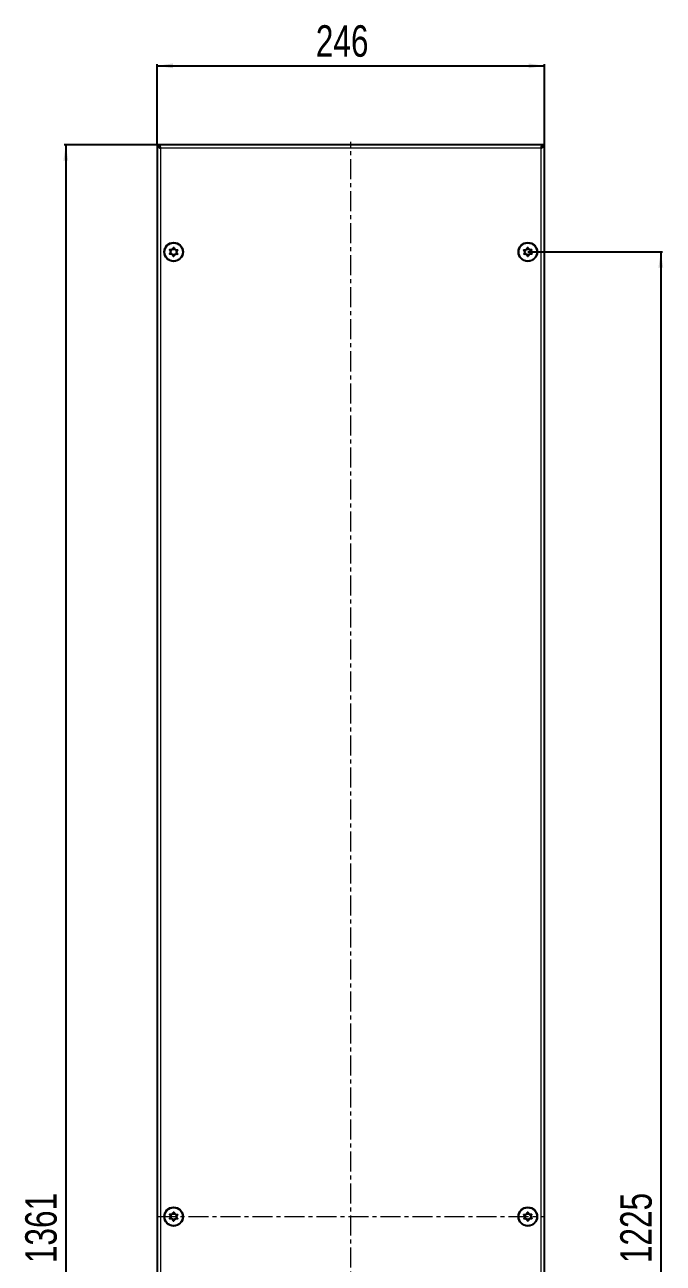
# Model space of a CAD drawing. Header units: millimetres. Extents: x 152 to 1107, y -492 to 1061.
# Drawn here: x 152 to 558, y 261 to 1047 of the extents above; entities that cross this region are included whole.
import ezdxf

# ---------------------------------------------------------------- set-up
doc = ezdxf.new("R2010")
doc.units = ezdxf.units.MM
doc.linetypes.add('CENTERX2', pattern=[20.32, 12.7, -2.54, 2.54, -2.54])
doc.layers.add('FORMAT', color=7, linetype='Continuous')
doc.styles.add('SLDTEXTSTYLE0', font='TXT', dxfattribs={"width": 0.75})
doc.dimstyles.new('SLDDIMSTYLE0', dxfattribs={"dimtxt": 20, "dimasz": 10, "dimexe": 0, "dimexo": 0.0625, "dimgap": 5, "dimtad": 2, "dimdec": 1, "dimrnd": 1e-09, "dimzin": 12, "dimdsep": 46, "dimtxsty": 'SLDTEXTSTYLE0', "dimsah": 1, "dimcen": 0.09, "dimadec": 0, "dimazin": 3, "dimtfac": 1, "dimtofl": 0, "dimtmove": 0, "dimatfit": 3, "dimfxl": 0, "dimfrac": 2, "dimtolj": 1, "dimtzin": 12, "dimarcsym": 0})

# ---------------------------------------------------------------- blocks, each defined once
blk = doc.blocks.new('_D')
at = {"layer": 'FORMAT'}
for p, q in [((236.01, 970.61), (236.01, 1021.77)), ((236.01, 1020.77), (482.01, 1020.77)), ((482.01, 970.61), (482.01, 1021.77))]:
    blk.add_line(p, q, dxfattribs=at)
for points in [[(236.01, 1020.77), (246.01, 1019.23), (246.01, 1022.31)], [(482.01, 1020.77), (472.01, 1022.31), (472.01, 1019.23)]]:
    blk.add_solid(points, dxfattribs=at)
at = {"layer": 'FORMAT', "insert": (336.84, 1046.55), "char_height": 20, "attachment_point": 1, "style": 'SLDTEXTSTYLE0'}
blk.add_mtext('246', dxfattribs=at)
blk = doc.blocks.new('_D_1')
at = {"layer": 'FORMAT'}
for p, q in [((237.7, 970.6), (177, 970.6)), ((178, 970.6), (178, -390.4)), ((237.7, -390.4), (177, -390.4))]:
    blk.add_line(p, q, dxfattribs=at)
for points in [[(178, 970.6), (176.47, 960.6), (179.54, 960.6)], [(178, -390.4), (179.54, -380.4), (176.47, -380.4)]]:
    blk.add_solid(points, dxfattribs=at)
at = {"layer": 'FORMAT', "insert": (152.22, 260.54), "char_height": 20, "attachment_point": 1, "rotation": 90, "style": 'SLDTEXTSTYLE0'}
blk.add_mtext('1361', dxfattribs=at)
blk = doc.blocks.new('_D_2')
at = {"layer": 'FORMAT'}
for p, q in [((471.52, 902.6), (557.01, 902.6)), ((556.01, 902.6), (556.01, -322.4)), ((471.52, -322.4), (557.01, -322.4))]:
    blk.add_line(p, q, dxfattribs=at)
for points in [[(556.01, 902.6), (554.47, 892.6), (557.55, 892.6)], [(556.01, -322.4), (557.55, -312.4), (554.47, -312.4)]]:
    blk.add_solid(points, dxfattribs=at)
at = {"layer": 'FORMAT', "insert": (530.23, 260.54), "char_height": 20, "attachment_point": 1, "rotation": 90, "style": 'SLDTEXTSTYLE0'}
blk.add_mtext('1225', dxfattribs=at)

msp = doc.modelspace()

# ---------------------------------------------------------------- linework, layer by layer
at = {"color": 7, "linetype": 'Continuous', "lineweight": 25}
for p, q in [((236.01, 970.6), (236.01, -390.4)), ((236.01, 970.6), (237.51, 970.6)), ((480.31, 970.6), (237.71, 970.6)), ((237.71, 969.48), (237.71, 970.6)), ((480.31, 970.6), (480.31, 969.49)), ((482.01, 970.6), (480.51, 970.6)), ((482.01, -390.4), (482.01, 970.6))]:
    msp.add_line(p, q, dxfattribs=at)
at = {"color": 8, "linetype": 'Continuous', "lineweight": 18}
for p, q in [((479.91, 968.5), (238.11, 968.5)), ((238.11, 968.5), (238.11, -388.3)), ((479.91, -388.3), (479.91, 968.5))]:
    msp.add_line(p, q, dxfattribs=at)
at = {"color": 7, "linetype": 'Continuous', "lineweight": 25}
for centre, radius in [((246.51, 902.6), 6), ((246.51, 902.6), 5.79), ((246.51, 902.6), 1.85), ((471.51, 902.6), 6), ((471.51, 902.6), 5.79), ((471.51, 902.6), 1.85), ((246.51, 290.1), 6), ((246.51, 290.1), 5.79), ((246.51, 290.1), 1.85), ((471.51, 290.1), 6), ((471.51, 290.1), 5.79), ((471.51, 290.1), 1.85)]:
    msp.add_circle(centre, radius, dxfattribs=at)
for points, knots in [([(236.01, 970.6), (236.04, 970.42), (236.11, 970.07), (236.61, 969.53), (237.31, 969.01), (237.85, 968.67), (238.11, 968.5)], [0, 0, 0, 0, 0.254757, 0.509649, 0.764542, 1, 1, 1, 1]), ([(237.51, 970.6), (237.52, 970.42), (237.54, 970.06), (237.73, 969.36), (237.96, 968.84), (238.11, 968.5)], [0, 0, 0, 0, 0.259878, 0.519739, 1, 1, 1, 1]), ([(479.91, 968.5), (480.19, 968.68), (480.75, 969.04), (481.45, 969.57), (481.92, 970.09), (481.98, 970.44), (482.01, 970.6)], [0, 0, 0, 0, 0.254753, 0.509645, 0.764538, 1, 1, 1, 1]), ([(479.91, 968.5), (479.99, 968.68), (480.15, 969.05), (480.42, 969.74), (480.47, 970.26), (480.51, 970.6)], [0, 0, 0, 0, 0.259878, 0.519739, 1, 1, 1, 1]), ([(248.96, 903.95), (248.95, 903.96), (248.94, 903.98), (248.88, 904), (248.74, 904.03), (248.35, 904.02), (247.81, 904.01), (247.26, 904.31), (246.98, 904.75), (246.81, 905.1), (246.69, 905.31), (246.63, 905.38), (246.59, 905.4), (246.55, 905.4), (246.52, 905.39), (246.47, 905.35), (246.31, 905.13), (246.11, 904.7), (245.65, 904.16), (244.95, 904.07), (244.47, 904.12), (244.21, 904.11), (244.14, 904.08), (244.12, 904.06), (244.1, 904.03), (244.1, 903.99), (244.11, 903.95), (244.13, 903.87), (244.24, 903.67), (244.44, 903.35), (244.66, 902.88), (244.62, 902.25), (244.32, 901.8), (244.11, 901.47), (244.05, 901.34), (244.04, 901.28), (244.05, 901.25), (244.08, 901.22), (244.13, 901.2), (244.28, 901.17), (244.66, 901.18), (245.2, 901.19), (245.76, 900.89), (246.04, 900.45), (246.21, 900.1), (246.33, 899.89), (246.39, 899.82), (246.43, 899.8), (246.46, 899.8), (246.49, 899.81), (246.55, 899.85), (246.7, 900.07), (246.91, 900.5), (247.36, 901.04), (248.07, 901.13), (248.54, 901.08), (248.81, 901.09), (248.87, 901.12), (248.9, 901.14), (248.91, 901.17), (248.92, 901.21), (248.91, 901.25), (248.88, 901.33), (248.78, 901.53), (248.57, 901.85), (248.36, 902.32), (248.39, 902.95), (248.69, 903.4), (248.91, 903.73), (248.97, 903.86), (248.97, 903.92), (248.96, 903.94), (248.96, 903.95)], [0, 0, 0, 0, 0.002009, 0.00442, 0.009365, 0.025528, 0.067705, 0.095786, 0.124646, 0.150342, 0.160519, 0.163394, 0.165697, 0.167245, 0.168874, 0.17077, 0.178606, 0.211994, 0.249994, 0.287995, 0.321383, 0.329219, 0.331115, 0.332744, 0.334292, 0.336217, 0.338535, 0.341318, 0.349662, 0.375358, 0.404217, 0.432298, 0.474475, 0.490639, 0.496669, 0.49844, 0.5, 0.502009, 0.50442, 0.509365, 0.525528, 0.567705, 0.595786, 0.624646, 0.650342, 0.660519, 0.663394, 0.665697, 0.667245, 0.668874, 0.67077, 0.678606, 0.711994, 0.749994, 0.787995, 0.821383, 0.829219, 0.831115, 0.832744, 0.834292, 0.836217, 0.838535, 0.841318, 0.849662, 0.875358, 0.904217, 0.932298, 0.974475, 0.990639, 0.996669, 0.99844, 1, 1, 1, 1]), ([(469.05, 903.95), (469.05, 903.94), (469.04, 903.91), (469.05, 903.85), (469.11, 903.72), (469.32, 903.4), (469.62, 902.95), (469.66, 902.32), (469.44, 901.85), (469.24, 901.52), (469.12, 901.31), (469.1, 901.21), (469.1, 901.17), (469.12, 901.14), (469.14, 901.12), (469.21, 901.09), (469.47, 901.08), (469.95, 901.13), (470.65, 901.04), (471.11, 900.5), (471.31, 900.07), (471.47, 899.85), (471.52, 899.81), (471.55, 899.8), (471.59, 899.8), (471.62, 899.82), (471.65, 899.85), (471.7, 899.91), (471.81, 900.11), (471.98, 900.45), (472.26, 900.89), (472.81, 901.19), (473.35, 901.18), (473.74, 901.17), (473.89, 901.2), (473.94, 901.23), (473.96, 901.25), (473.97, 901.29), (473.96, 901.35), (473.91, 901.48), (473.69, 901.8), (473.39, 902.25), (473.36, 902.88), (473.57, 903.35), (473.78, 903.68), (473.89, 903.89), (473.92, 903.99), (473.92, 904.03), (473.9, 904.06), (473.87, 904.08), (473.81, 904.11), (473.54, 904.12), (473.07, 904.07), (472.36, 904.16), (471.91, 904.7), (471.7, 905.13), (471.55, 905.35), (471.49, 905.39), (471.46, 905.4), (471.43, 905.4), (471.4, 905.38), (471.37, 905.35), (471.31, 905.29), (471.2, 905.09), (471.04, 904.75), (470.76, 904.31), (470.2, 904.01), (469.66, 904.02), (469.27, 904.03), (469.12, 904), (469.07, 903.97), (469.06, 903.96), (469.05, 903.95)], [0, 0, 0, 0, 0.002009, 0.00442, 0.009365, 0.025528, 0.067705, 0.095786, 0.124646, 0.150342, 0.160519, 0.163394, 0.165697, 0.167245, 0.168874, 0.17077, 0.178606, 0.211994, 0.249994, 0.287995, 0.321383, 0.329219, 0.331115, 0.332744, 0.334292, 0.336217, 0.338535, 0.341318, 0.349662, 0.375358, 0.404217, 0.432298, 0.474475, 0.490639, 0.496669, 0.49844, 0.5, 0.502009, 0.50442, 0.509365, 0.525528, 0.567705, 0.595786, 0.624646, 0.650342, 0.660519, 0.663394, 0.665697, 0.667245, 0.668874, 0.67077, 0.678606, 0.711994, 0.749994, 0.787995, 0.821383, 0.829219, 0.831115, 0.832744, 0.834292, 0.836217, 0.838535, 0.841318, 0.849662, 0.875358, 0.904217, 0.932298, 0.974475, 0.990639, 0.996669, 0.99844, 1, 1, 1, 1]), ([(248.96, 291.45), (248.95, 291.46), (248.94, 291.48), (248.88, 291.5), (248.74, 291.53), (248.35, 291.52), (247.81, 291.51), (247.26, 291.81), (246.98, 292.25), (246.81, 292.6), (246.69, 292.81), (246.63, 292.88), (246.59, 292.9), (246.55, 292.9), (246.52, 292.89), (246.47, 292.85), (246.31, 292.63), (246.11, 292.2), (245.65, 291.66), (244.95, 291.57), (244.47, 291.62), (244.21, 291.61), (244.14, 291.58), (244.12, 291.56), (244.1, 291.53), (244.1, 291.49), (244.11, 291.45), (244.13, 291.37), (244.24, 291.17), (244.44, 290.85), (244.66, 290.38), (244.62, 289.75), (244.32, 289.3), (244.11, 288.97), (244.05, 288.84), (244.04, 288.78), (244.05, 288.75), (244.08, 288.72), (244.13, 288.7), (244.28, 288.67), (244.66, 288.68), (245.2, 288.69), (245.76, 288.39), (246.04, 287.95), (246.21, 287.6), (246.33, 287.39), (246.39, 287.32), (246.43, 287.3), (246.46, 287.3), (246.49, 287.31), (246.55, 287.35), (246.7, 287.57), (246.91, 288), (247.36, 288.54), (248.07, 288.63), (248.54, 288.58), (248.81, 288.59), (248.87, 288.62), (248.9, 288.64), (248.91, 288.67), (248.92, 288.71), (248.91, 288.75), (248.88, 288.83), (248.78, 289.03), (248.57, 289.35), (248.36, 289.82), (248.39, 290.45), (248.69, 290.9), (248.91, 291.23), (248.97, 291.36), (248.97, 291.42), (248.96, 291.44), (248.96, 291.45)], [0, 0, 0, 0, 0.0020087, 0.00442, 0.0093647, 0.0255282, 0.0677053, 0.0957862, 0.1246456, 0.1503415, 0.1605194, 0.1633943, 0.1656965, 0.1672448, 0.1688741, 0.1707699, 0.1786058, 0.2119941, 0.2499945, 0.2879948, 0.3213831, 0.329219, 0.3311148, 0.3327441, 0.3342924, 0.3362166, 0.3385353, 0.3413178, 0.349662, 0.3753578, 0.4042173, 0.4322982, 0.4744753, 0.4906388, 0.4966691, 0.49844, 0.5, 0.5020087, 0.50442, 0.5093647, 0.5255282, 0.5677053, 0.5957862, 0.6246456, 0.6503415, 0.6605194, 0.6633943, 0.6656965, 0.6672448, 0.6688741, 0.6707699, 0.6786058, 0.7119941, 0.7499945, 0.7879948, 0.8213831, 0.829219, 0.8311148, 0.8327441, 0.8342924, 0.8362166, 0.8385353, 0.8413178, 0.849662, 0.8753578, 0.9042173, 0.9322982, 0.9744753, 0.9906388, 0.9966691, 0.99844, 1, 1, 1, 1]), ([(469.05, 291.45), (469.05, 291.44), (469.04, 291.41), (469.05, 291.35), (469.11, 291.22), (469.32, 290.9), (469.62, 290.45), (469.66, 289.82), (469.44, 289.35), (469.24, 289.02), (469.12, 288.81), (469.1, 288.71), (469.1, 288.67), (469.12, 288.64), (469.14, 288.62), (469.21, 288.59), (469.47, 288.58), (469.95, 288.63), (470.65, 288.54), (471.11, 288), (471.31, 287.57), (471.47, 287.35), (471.52, 287.31), (471.55, 287.3), (471.59, 287.3), (471.62, 287.32), (471.65, 287.35), (471.7, 287.41), (471.81, 287.61), (471.98, 287.95), (472.26, 288.39), (472.81, 288.69), (473.35, 288.68), (473.74, 288.67), (473.89, 288.7), (473.94, 288.73), (473.96, 288.75), (473.97, 288.79), (473.96, 288.85), (473.91, 288.98), (473.69, 289.3), (473.39, 289.75), (473.36, 290.38), (473.57, 290.85), (473.78, 291.18), (473.89, 291.39), (473.92, 291.49), (473.92, 291.53), (473.9, 291.56), (473.87, 291.58), (473.81, 291.61), (473.54, 291.62), (473.07, 291.57), (472.36, 291.66), (471.91, 292.2), (471.7, 292.63), (471.55, 292.85), (471.49, 292.89), (471.46, 292.9), (471.43, 292.9), (471.4, 292.88), (471.37, 292.85), (471.31, 292.79), (471.2, 292.59), (471.04, 292.25), (470.76, 291.81), (470.2, 291.51), (469.66, 291.52), (469.27, 291.53), (469.12, 291.5), (469.07, 291.47), (469.06, 291.46), (469.05, 291.45)], [0, 0, 0, 0, 0.002009, 0.00442, 0.009365, 0.025528, 0.067705, 0.095786, 0.124646, 0.150342, 0.160519, 0.163394, 0.165697, 0.167245, 0.168874, 0.17077, 0.178606, 0.211994, 0.249994, 0.287995, 0.321383, 0.329219, 0.331115, 0.332744, 0.334292, 0.336217, 0.338535, 0.341318, 0.349662, 0.375358, 0.404217, 0.432298, 0.474475, 0.490639, 0.496669, 0.49844, 0.5, 0.502009, 0.50442, 0.509365, 0.525528, 0.567705, 0.595786, 0.624646, 0.650342, 0.660519, 0.663394, 0.665697, 0.667245, 0.668874, 0.67077, 0.678606, 0.711994, 0.749994, 0.787995, 0.821383, 0.829219, 0.831115, 0.832744, 0.834292, 0.836217, 0.838535, 0.841318, 0.849662, 0.875358, 0.904217, 0.932298, 0.974475, 0.990639, 0.996669, 0.99844, 1, 1, 1, 1])]:
    msp.add_open_spline(points, degree=3, knots=knots, dxfattribs=at)
for points in [[(238.11, 968.5), (238.07, 968.78), (238.01, 969.33), (237.91, 970.02), (237.81, 970.51), (237.74, 970.57), (237.71, 970.6)], [(480.31, 970.6), (480.27, 970.57), (480.21, 970.51), (480.11, 970.02), (480.01, 969.33), (479.94, 968.78), (479.91, 968.5)]]:
    msp.add_open_spline(points, degree=3, dxfattribs=at)
at = {"layer": 'FORMAT', "linetype": 'CENTERX2', "lineweight": 18}
for p, q in [((359.01, -392.4), (359.01, 972.6)), ((235.71, 290.1), (482.31, 290.1))]:
    msp.add_line(p, q, dxfattribs=at)

# ---------------------------------------------------------------- dimensions: what is measured, and where the dimension line sits
at = {"layer": 'FORMAT'}
dim = msp.add_linear_dim(base=(482.01, 1020.77), p1=(236.01, 970.6), p2=(482.01, 970.6), dimstyle='SLDDIMSTYLE0', dxfattribs=at)
dim.commit()
dim.dimension.update_dxf_attribs({"geometry": '_D', "text_midpoint": (359.01, 1020.77), "dimtype": 160})
for base, p1, p2, picture, middle in [((178, -390.4), (237.71, 970.6), (237.71, -390.4), '_D_1', (178, 290.1)), ((556.01, -322.4), (471.51, 902.6), (471.51, -322.4), '_D_2', (556.01, 290.1))]:
    dim = msp.add_linear_dim(base=base, p1=p1, p2=p2, angle=90, dimstyle='SLDDIMSTYLE0', dxfattribs=at)
    dim.commit()
    dim.dimension.update_dxf_attribs({"geometry": picture, "text_midpoint": middle, "dimtype": 160})

doc.saveas('drawing.dxf')
